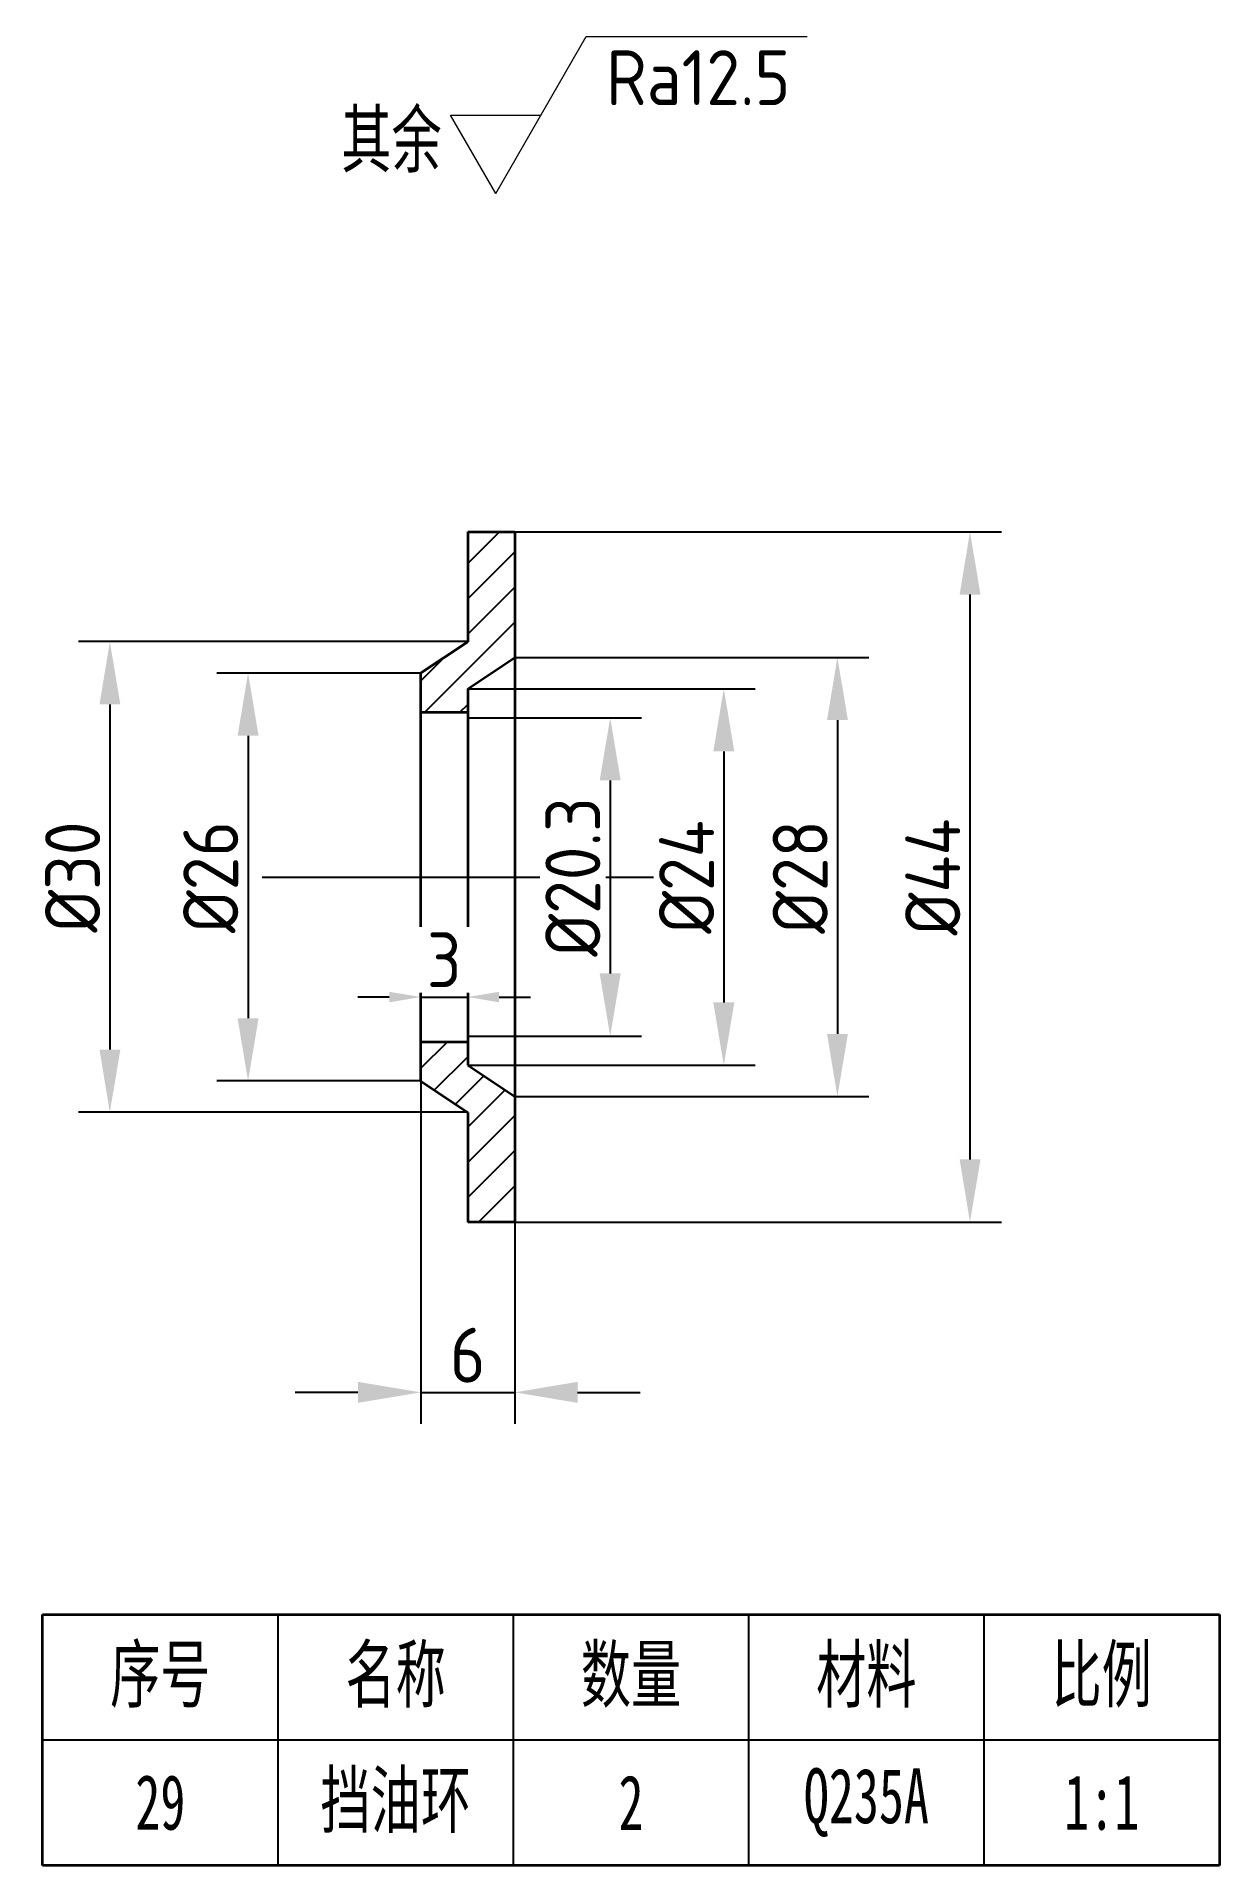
# Model space of a CAD drawing. Header units: millimetres. Extents: x 2360 to 2435, y 2130 to 2247.
import ezdxf

# ---------------------------------------------------------------- set-up
doc = ezdxf.new("R2010")
doc.units = ezdxf.units.MM
doc.linetypes.add('CENTERX2', pattern=[101.6, 63.5, -12.7, 12.7, -12.7])
for name, color, linetype in [('中心线', 1, 'CENTERX2'), ('标注', 3, 'Continuous'), ('细实线', 7, 'Continuous')]:
    doc.layers.add(name, color=color, linetype=linetype)
doc.layers.add('粗实线', color=7, linetype='Continuous', lineweight=35)
doc.styles.add('ISOCP', font='isocp.shx', dxfattribs={"height": 3.5})
doc.styles.add('仿宋', font='simfang.ttf', dxfattribs={"width": 0.67, "height": 3.5})
doc.styles.add('长仿宋体', font='simfang.ttf', dxfattribs={"width": 0.67, "height": 3.5})
doc.dimstyles.new('ISO-25$0', dxfattribs={"dimtxt": 3.5, "dimasz": 4, "dimexe": 2, "dimexo": 0, "dimtad": 1, "dimtoh": 1, "dimdsep": 46, "dimtxsty": 'ISOCP', "dimcen": 2.5, "dimadec": 0, "dimazin": 0, "dimtfac": 1, "dimtmove": 0, "dimatfit": 3, "dimfxl": 1, "dimtfill": 1, "dimarcsym": 0})

# ---------------------------------------------------------------- blocks, each defined once
blk = doc.blocks.new('*D15')
at = {"layer": 'Defpoints', "color": 0, "transparency": 16777216}
for p in [(2390.48, 2215.37), (2390.48, 2171.37), (2419.49, 2171.37)]:
    blk.add_point(p, dxfattribs=at)
at = {"layer": '标注', "color": 0, "lineweight": -2, "transparency": 16777216}
for p, q in [((2390.48, 2215.37), (2421.49, 2215.37)), ((2419.49, 2211.37), (2419.49, 2175.37)), ((2390.48, 2171.37), (2421.49, 2171.37))]:
    blk.add_line(p, q, dxfattribs=at)
at = {"layer": '标注', "color": 0, "transparency": 16777216}
for points in [[(2418.83, 2211.37), (2420.16, 2211.37), (2419.49, 2215.37)], [(2418.83, 2175.37), (2420.16, 2175.37), (2419.49, 2171.37)]]:
    blk.add_solid(points, dxfattribs=at)
at = {"layer": '标注', "color": 0, "transparency": 16777216, "insert": (2417.12, 2193.37), "char_height": 3.5, "attachment_point": 5, "rotation": 90, "style": 'ISOCP', "bg_fill": 3, "box_fill_scale": 1.1, "bg_fill_color": 256, "bg_fill_true_color": 13158600, "bg_fill_transparency": 0}
blk.add_mtext('%%C44', dxfattribs=at)
blk = doc.blocks.new('*D16')
at = {"layer": 'Defpoints', "color": 0, "transparency": 16777216}
for p in [(2387.48, 2203.52), (2387.48, 2183.22), (2396.56, 2183.22)]:
    blk.add_point(p, dxfattribs=at)
at = {"layer": '标注', "color": 0, "lineweight": -2, "transparency": 16777216}
for p, q in [((2387.48, 2203.52), (2398.56, 2203.52)), ((2396.56, 2199.52), (2396.56, 2187.22)), ((2387.48, 2183.22), (2398.56, 2183.22))]:
    blk.add_line(p, q, dxfattribs=at)
at = {"layer": '标注', "color": 0, "transparency": 16777216}
for points in [[(2395.89, 2199.52), (2397.23, 2199.52), (2396.56, 2203.52)], [(2395.89, 2187.22), (2397.23, 2187.22), (2396.56, 2183.22)]]:
    blk.add_solid(points, dxfattribs=at)
at = {"layer": '标注', "color": 0, "transparency": 16777216, "insert": (2394.18, 2193.37), "char_height": 3.5, "attachment_point": 5, "rotation": 90, "style": 'ISOCP', "bg_fill": 3, "box_fill_scale": 1.1, "bg_fill_color": 256, "bg_fill_true_color": 13158600, "bg_fill_transparency": 0}
blk.add_mtext('%%C20.3', dxfattribs=at)
blk = doc.blocks.new('*D17')
at = {"layer": 'Defpoints', "color": 0, "transparency": 16777216}
for p in [(2387.48, 2205.37), (2387.48, 2181.37), (2403.8, 2181.37)]:
    blk.add_point(p, dxfattribs=at)
at = {"layer": '标注', "color": 0, "lineweight": -2, "transparency": 16777216}
for p, q in [((2387.48, 2205.37), (2405.8, 2205.37)), ((2403.8, 2201.37), (2403.8, 2185.37)), ((2387.48, 2181.37), (2405.8, 2181.37))]:
    blk.add_line(p, q, dxfattribs=at)
at = {"layer": '标注', "color": 0, "transparency": 16777216}
for points in [[(2403.13, 2201.37), (2404.47, 2201.37), (2403.8, 2205.37)], [(2403.13, 2185.37), (2404.47, 2185.37), (2403.8, 2181.37)]]:
    blk.add_solid(points, dxfattribs=at)
at = {"layer": '标注', "color": 0, "transparency": 16777216, "insert": (2401.43, 2193.37), "char_height": 3.5, "attachment_point": 5, "rotation": 90, "style": 'ISOCP', "bg_fill": 3, "box_fill_scale": 1.1, "bg_fill_color": 256, "bg_fill_true_color": 13158600, "bg_fill_transparency": 0}
blk.add_mtext('%%C24', dxfattribs=at)
blk = doc.blocks.new('*D18')
at = {"layer": 'Defpoints', "color": 0, "transparency": 16777216}
for p in [(2390.48, 2207.37), (2390.48, 2179.37), (2411.04, 2179.37)]:
    blk.add_point(p, dxfattribs=at)
at = {"layer": '标注', "color": 0, "lineweight": -2, "transparency": 16777216}
for p, q in [((2390.48, 2207.37), (2413.04, 2207.37)), ((2411.04, 2203.37), (2411.04, 2183.37)), ((2390.48, 2179.37), (2413.04, 2179.37))]:
    blk.add_line(p, q, dxfattribs=at)
at = {"layer": '标注', "color": 0, "transparency": 16777216}
for points in [[(2410.38, 2203.37), (2411.71, 2203.37), (2411.04, 2207.37)], [(2410.38, 2183.37), (2411.71, 2183.37), (2411.04, 2179.37)]]:
    blk.add_solid(points, dxfattribs=at)
at = {"layer": '标注', "color": 0, "transparency": 16777216, "insert": (2408.67, 2193.37), "char_height": 3.5, "attachment_point": 5, "rotation": 90, "style": 'ISOCP', "bg_fill": 3, "box_fill_scale": 1.1, "bg_fill_color": 256, "bg_fill_true_color": 13158600, "bg_fill_transparency": 0}
blk.add_mtext('%%C28', dxfattribs=at)
blk = doc.blocks.new('*D19')
at = {"layer": 'Defpoints', "color": 0, "transparency": 16777216}
for p in [(2387.48, 2184.97), (2384.48, 2184.47)]:
    blk.add_point(p, dxfattribs=at)
at = {"layer": '标注', "color": 0, "lineweight": -2, "transparency": 16777216}
for p, q in [((2384.48, 2184.47), (2384.48, 2187.72)), ((2387.48, 2184.97), (2387.48, 2187.72)), ((2382.48, 2185.72), (2380.48, 2185.72)), ((2384.48, 2185.72), (2387.48, 2185.72)), ((2389.48, 2185.72), (2391.48, 2185.72))]:
    blk.add_line(p, q, dxfattribs=at)
at = {"layer": '标注', "color": 0, "transparency": 16777216}
for points in [[(2382.48, 2186.05), (2382.48, 2185.38), (2384.48, 2185.72)], [(2389.48, 2186.05), (2389.48, 2185.38), (2387.48, 2185.72)]]:
    blk.add_solid(points, dxfattribs=at)
at = {"layer": '标注', "color": 0, "transparency": 16777216, "insert": (2385.98, 2188.09), "char_height": 3.5, "attachment_point": 5, "style": 'ISOCP', "bg_fill": 3, "box_fill_scale": 1.1, "bg_fill_color": 256, "bg_fill_true_color": 13158600, "bg_fill_transparency": 0}
blk.add_mtext('3', dxfattribs=at)
at = {"layer": 'Defpoints', "color": 0, "transparency": 16777216}
blk.add_point((2387.48, 2185.72), dxfattribs=at)
blk = doc.blocks.new('*D20')
at = {"layer": 'Defpoints', "color": 0, "transparency": 16777216}
for p in [(2384.48, 2206.37), (2373.48, 2180.37), (2384.48, 2180.37)]:
    blk.add_point(p, dxfattribs=at)
at = {"layer": '标注', "color": 0, "lineweight": -2, "transparency": 16777216}
for p, q in [((2384.48, 2206.37), (2371.48, 2206.37)), ((2373.48, 2202.37), (2373.48, 2184.37)), ((2384.48, 2180.37), (2371.48, 2180.37))]:
    blk.add_line(p, q, dxfattribs=at)
at = {"layer": '标注', "color": 0, "transparency": 16777216}
for points in [[(2372.81, 2202.37), (2374.15, 2202.37), (2373.48, 2206.37)], [(2372.81, 2184.37), (2374.15, 2184.37), (2373.48, 2180.37)]]:
    blk.add_solid(points, dxfattribs=at)
at = {"layer": '标注', "color": 0, "transparency": 16777216, "insert": (2371.1, 2193.37), "char_height": 3.5, "attachment_point": 5, "rotation": 90, "style": 'ISOCP', "bg_fill": 3, "box_fill_scale": 1.1, "bg_fill_color": 256, "bg_fill_true_color": 13158600, "bg_fill_transparency": 0}
blk.add_mtext('%%C26', dxfattribs=at)
blk = doc.blocks.new('*D21')
at = {"layer": 'Defpoints', "color": 0, "transparency": 16777216}
for p in [(2387.48, 2208.37), (2364.67, 2178.37), (2387.48, 2178.37)]:
    blk.add_point(p, dxfattribs=at)
at = {"layer": '标注', "color": 0, "lineweight": -2, "transparency": 16777216}
for p, q in [((2387.48, 2208.37), (2362.67, 2208.37)), ((2364.67, 2204.37), (2364.67, 2182.37)), ((2387.48, 2178.37), (2362.67, 2178.37))]:
    blk.add_line(p, q, dxfattribs=at)
at = {"layer": '标注', "color": 0, "transparency": 16777216}
for points in [[(2364.01, 2204.37), (2365.34, 2204.37), (2364.67, 2208.37)], [(2364.01, 2182.37), (2365.34, 2182.37), (2364.67, 2178.37)]]:
    blk.add_solid(points, dxfattribs=at)
at = {"layer": '标注', "color": 0, "transparency": 16777216, "insert": (2362.3, 2193.37), "char_height": 3.5, "attachment_point": 5, "rotation": 90, "style": 'ISOCP', "bg_fill": 3, "box_fill_scale": 1.1, "bg_fill_color": 256, "bg_fill_true_color": 13158600, "bg_fill_transparency": 0}
blk.add_mtext('%%C30', dxfattribs=at)
blk = doc.blocks.new('*D22')
at = {"layer": 'Defpoints', "color": 0, "transparency": 16777216}
for p in [(2384.48, 2180.37), (2390.48, 2171.37), (2390.48, 2160.52)]:
    blk.add_point(p, dxfattribs=at)
at = {"layer": '标注', "color": 0, "lineweight": -2, "transparency": 16777216}
for p, q in [((2384.48, 2180.37), (2384.48, 2158.52)), ((2390.48, 2171.37), (2390.48, 2158.52)), ((2380.48, 2160.52), (2376.48, 2160.52)), ((2384.48, 2160.52), (2390.48, 2160.52)), ((2394.48, 2160.52), (2398.48, 2160.52))]:
    blk.add_line(p, q, dxfattribs=at)
at = {"layer": '标注', "color": 0, "transparency": 16777216}
for points in [[(2380.48, 2161.19), (2380.48, 2159.85), (2384.48, 2160.52)], [(2394.48, 2161.19), (2394.48, 2159.85), (2390.48, 2160.52)]]:
    blk.add_solid(points, dxfattribs=at)
at = {"layer": '标注', "color": 0, "transparency": 16777216, "insert": (2387.48, 2162.89), "char_height": 3.5, "attachment_point": 5, "style": 'ISOCP', "bg_fill": 3, "box_fill_scale": 1.1, "bg_fill_color": 256, "bg_fill_true_color": 13158600, "bg_fill_transparency": 0}
blk.add_mtext('6', dxfattribs=at)
blk = doc.blocks.new('小明细框')
at = {"lineweight": 35}
for p, q in [((-75, 0), (-75, 16)), ((-75, 16), (0, 16)), ((0, 16), (0, 0)), ((0, 0), (-75, 0))]:
    blk.add_line(p, q, dxfattribs=at)
at = {"lineweight": -3}
for p, q in [((-60, 0), (-60, 16)), ((-45, 0), (-45, 16)), ((-30, 0), (-30, 16)), ((-15, 0), (-15, 16)), ((-75, 8), (0, 8))]:
    blk.add_line(p, q, dxfattribs=at)
at = {"lineweight": 35, "char_height": 3.5, "attachment_point": 5, "style": '仿宋'}
for s, insert in [('\\pxqc;序号', (-67.5, 12)), ('\\pxqc;名称', (-52.5, 12)), ('\\pxqc;数量', (-37.5, 12)), ('\\pxqc;材料', (-22.5, 12)), ('\\pxqc;比例', (-7.5, 12))]:
    blk.add_mtext_dynamic_manual_height_columns(s, width=15, gutter_width=17.5, heights=[0], dxfattribs=dict(at, insert=insert))
blk = doc.blocks.new('去除表面')
at = {"layer": '标注', "lineweight": 0}
for p, q in [((0, 0), (5.77, 10)), ((0, 0), (-2.89, 5)), ((-2.89, 5), (2.89, 5))]:
    blk.add_line(p, q, dxfattribs=at)
blk = doc.blocks.new('去除材料')
at = {"layer": '粗实线', "color": 3, "lineweight": 0}
blk.add_line((5.77, 10), (19.84, 10), dxfattribs=at)
blk.add_blockref('去除表面', (0, 0), dxfattribs=at)
blk = doc.blocks.new('RA12.5NEW')
at = {"color": 3, "lineweight": 35}
blk.add_blockref('去除材料', (0, 0), dxfattribs=at)
at = {"color": 3, "lineweight": 0, "insert": (7.03, 9.13), "char_height": 3.5, "attachment_point": 1, "style": 'ISOCP'}
blk.add_mtext_dynamic_manual_height_columns('Ra12.5', width=14.0667, gutter_width=17.5, heights=[0], dxfattribs=at)

msp = doc.modelspace()

# ---------------------------------------------------------------- hatches: boundary and pattern name
at = {"layer": '细实线', "transparency": 33554687}
h = msp.add_hatch(dxfattribs=at)
h.set_pattern_fill('ANSI31', color=256, scale=0.5)
h.set_pattern_definition([(45, (-449.5242, -71.373), (-1.122532, 1.122532), [])])
h.paths.add_polyline_path([(2390.476, 2215.368), (2387.476, 2215.368), (2387.476, 2208.368), (2384.476, 2206.368), (2384.476, 2203.868), (2387.476, 2203.868), (2387.476, 2205.368), (2390.476, 2207.368)])
h.paths.add_polyline_path([(2390.476, 2179.368), (2387.476, 2181.368), (2387.476, 2182.868), (2384.476, 2182.868), (2384.476, 2180.368), (2387.476, 2178.368), (2387.476, 2171.368), (2390.476, 2171.368)])

# ---------------------------------------------------------------- linework, layer by layer
at = {"layer": '中心线'}
msp.add_line((2374.381, 2193.368), (2400.57, 2193.368), dxfattribs=at)
at = {"layer": '粗实线'}
for p, q in [((2387.476, 2215.368), (2387.476, 2208.368)), ((2387.476, 2215.368), (2390.476, 2215.368)), ((2390.476, 2215.368), (2390.476, 2171.368)), ((2384.476, 2206.368), (2387.476, 2208.368)), ((2385.976, 2207.368), (2385.992, 2207.368)), ((2387.476, 2205.368), (2390.476, 2207.368)), ((2384.476, 2206.368), (2384.476, 2180.368)), ((2387.476, 2205.368), (2387.476, 2181.368)), ((2384.476, 2203.868), (2387.476, 2203.868)), ((2384.476, 2182.868), (2387.476, 2182.868)), ((2387.476, 2181.368), (2390.476, 2179.368)), ((2384.476, 2180.368), (2387.476, 2178.368)), ((2387.476, 2178.368), (2387.476, 2171.368)), ((2390.476, 2171.368), (2387.476, 2171.368))]:
    msp.add_line(p, q, dxfattribs=at)

# ---------------------------------------------------------------- block references
at = {"layer": '细实线'}
for name, p in [('RA12.5NEW', (2389.267, 2236.938)), ('小明细框', (2435.388, 2130.366))]:
    msp.add_blockref(name, p, dxfattribs=at)

# ---------------------------------------------------------------- texts
at = {"layer": '细实线', "char_height": 3.5}
for s, width, insert, attachment_point, style in [('{\\C3;其余}', 7.98759, (2379.423, 2242.153), 1, '长仿宋体'), ('挡油环', 15, (2382.888, 2134.366), 5, '长仿宋体'), ('29', 15, (2367.888, 2134.366), 5, '长仿宋体'), ('\\pxqc;2', 15, (2397.888, 2134.366), 5, '仿宋'), ('Q235A', 15, (2412.888, 2134.366), 5, '长仿宋体'), ('\\pxqc;1:1', 15, (2427.888, 2134.366), 5, '长仿宋体')]:
    msp.add_mtext_dynamic_manual_height_columns(s, width=width, gutter_width=17.5, heights=[0], dxfattribs=dict(at, insert=insert, attachment_point=attachment_point, style=style))

# ---------------------------------------------------------------- next in the draw order: dimensions: what is measured, and where the dimension line sits
at = {"layer": '标注'}
dim = msp.add_linear_dim(base=(2419.493, 2171.368), p1=(2390.476, 2215.368), p2=(2390.476, 2171.368), angle=90, text='%%C<>', dimstyle='ISO-25$0', override={"dimtxsty": 'ISOCP'}, dxfattribs=at)
dim.commit()
dim.dimension.update_dxf_attribs({"geometry": '*D15', "text_midpoint": (2417.118, 2193.368)})

# ---------------------------------------------------------------- next in the draw order: dimensions: what is measured, and where the dimension line sits
dim = msp.add_linear_dim(base=(2396.559, 2183.218), p1=(2387.476, 2203.518), p2=(2387.476, 2183.218), angle=90, text='%%C<>', dimstyle='ISO-25$0', override={"dimtxsty": 'ISOCP'}, dxfattribs=at)
dim.commit()
dim.dimension.update_dxf_attribs({"geometry": '*D16', "text_midpoint": (2394.184, 2193.368)})

# ---------------------------------------------------------------- next in the draw order: dimensions: what is measured, and where the dimension line sits
dim = msp.add_linear_dim(base=(2403.801, 2181.368), p1=(2387.476, 2205.368), p2=(2387.476, 2181.368), angle=90, text='%%C<>', dimstyle='ISO-25$0', override={"dimtxsty": 'ISOCP'}, dxfattribs=at)
dim.commit()
dim.dimension.update_dxf_attribs({"geometry": '*D17', "text_midpoint": (2401.426, 2193.368)})

# ---------------------------------------------------------------- next in the draw order: dimensions: what is measured, and where the dimension line sits
dim = msp.add_linear_dim(base=(2411.044, 2179.368), p1=(2390.476, 2207.368), p2=(2390.476, 2179.368), angle=90, text='%%C<>', dimstyle='ISO-25$0', override={"dimtxsty": 'ISOCP'}, dxfattribs=at)
dim.commit()
dim.dimension.update_dxf_attribs({"geometry": '*D18', "text_midpoint": (2408.668, 2193.368)})

# ---------------------------------------------------------------- next in the draw order: dimensions: what is measured, and where the dimension line sits
dim = msp.add_linear_dim(base=(2387.476, 2185.718), p1=(2384.476, 2184.473), p2=(2387.476, 2184.973), dimstyle='ISO-25$0', override={"dimasz": 2, "dimtxsty": 'ISOCP'}, dxfattribs=at)
dim.commit()
dim.dimension.update_dxf_attribs({"geometry": '*D19', "text_midpoint": (2385.976, 2188.093)})

# ---------------------------------------------------------------- next in the draw order: dimensions: what is measured, and where the dimension line sits
dim = msp.add_linear_dim(base=(2373.48, 2180.368), p1=(2384.476, 2206.368), p2=(2384.476, 2180.368), angle=90, text='%%C<>', dimstyle='ISO-25$0', override={"dimtxsty": 'ISOCP'}, dxfattribs=at)
dim.commit()
dim.dimension.update_dxf_attribs({"geometry": '*D20', "text_midpoint": (2371.105, 2193.368)})

# ---------------------------------------------------------------- next in the draw order: dimensions: what is measured, and where the dimension line sits
dim = msp.add_linear_dim(base=(2364.672, 2178.368), p1=(2387.476, 2208.368), p2=(2387.476, 2178.368), angle=90, text='%%C<>', dimstyle='ISO-25$0', override={"dimtxsty": 'ISOCP'}, dxfattribs=at)
dim.commit()
dim.dimension.update_dxf_attribs({"geometry": '*D21', "text_midpoint": (2362.297, 2193.368)})

# ---------------------------------------------------------------- next in the draw order: dimensions: what is measured, and where the dimension line sits
dim = msp.add_linear_dim(base=(2390.476, 2160.519), p1=(2384.476, 2180.368), p2=(2390.476, 2171.368), dimstyle='ISO-25$0', override={"dimtxsty": 'ISOCP'}, dxfattribs=at)
dim.commit()
dim.dimension.update_dxf_attribs({"geometry": '*D22', "text_midpoint": (2387.476, 2162.894)})

doc.saveas('drawing.dxf')
